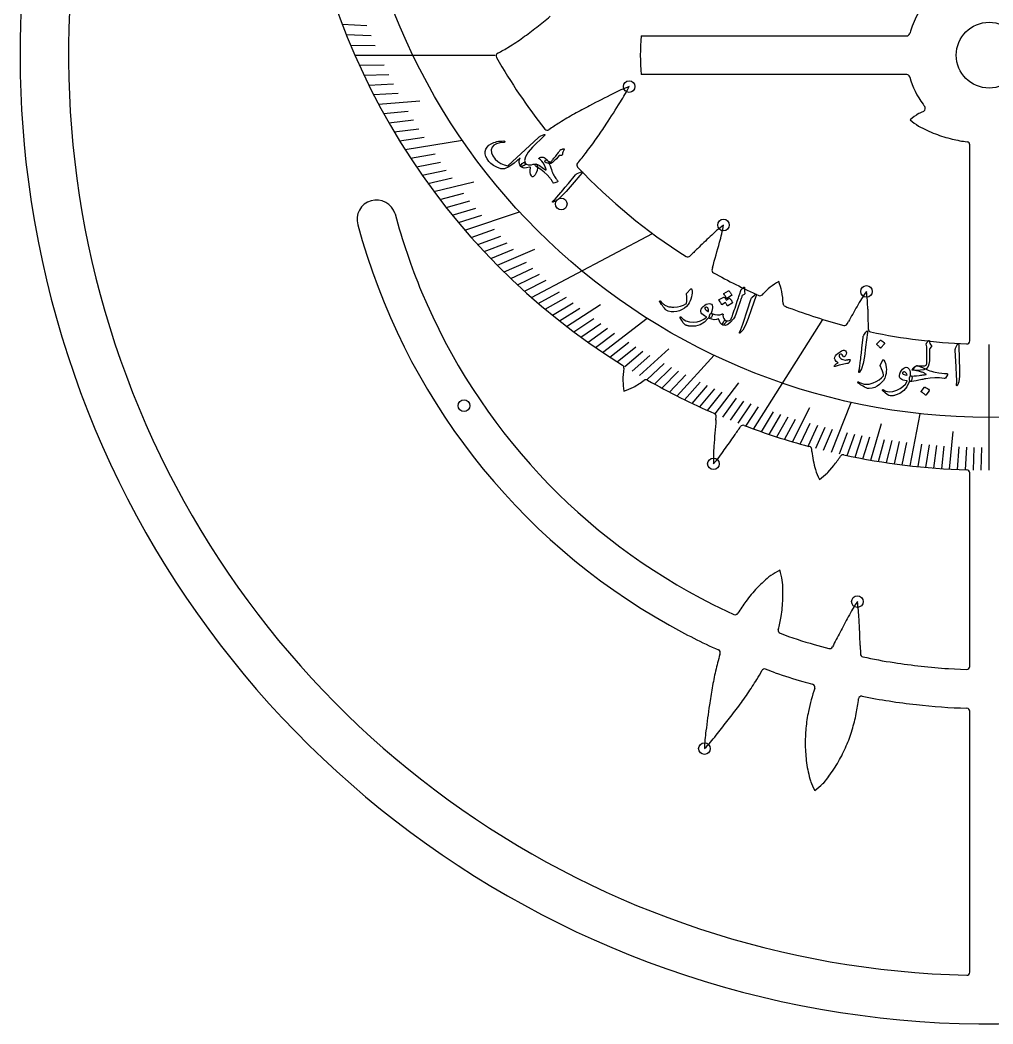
# Model space of a CAD drawing. Header units: millimetres. Extents: x -79 to 79, y -79 to 79.
# Drawn here: x -79.2 to 0.3, y -79.2 to 2.9 of the extents above; entities that cross this region are included whole.
import ezdxf

# ---------------------------------------------------------------- set-up
doc = ezdxf.new("R2010")
doc.units = ezdxf.units.MM
for name, color, linetype in [('CUT_INNER', 6, 'Continuous'), ('CUT_OUTER', 1, 'Continuous'), ('ENGRAVE', 7, 'Continuous'), ('ENGRAVE_FINE', 8, 'Continuous'), ('TEXT', 5, 'Continuous')]:
    doc.layers.add(name, color=color, linetype=linetype)

msp = doc.modelspace()

# ---------------------------------------------------------------- linework, layer by layer
at = {"layer": 'CUT_INNER'}
for points in [[(-28.436, 1.584), (-28.43, 1.584), (-6.737, 1.584)], [(-6.737, -1.584), (-28.43, -1.584), (-28.436, -1.584)], [(-6.489, -1.794), (-6.495, -1.77)], [(-5.769, -4.777), (-5.764, -4.774), (-5.353, -4.566)], [(-1.584, -23.353), (-1.584, -7.331)], [(-48.557, -12.971), (-48.556, -12.977)], [(-22.611, -17.357), (-22.652, -17.492)], [(-18.537, -19.578), (-18.472, -19.505)], [(-9.925, -20.757), (-9.905, -21.471), (-9.889, -22.184), (-9.886, -22.373)], [(-11.605, -21.966), (-11.503, -21.782)], [(-22.327, -29.824), (-22.3, -29.544)], [(-14.682, -31.997), (-14.752, -31.979)], [(-14.483, -32.39), (-14.498, -32.218)], [(-12.71, -33.553), (-13.21, -34.128), (-13.213, -34.132)], [(-1.584, -49.965), (-1.584, -34.156)], [(-22.573, -44.904), (-20.857, -45.72)], [(-14.29, -48.184), (-13.1, -48.509)], [(-10.541, -48.254), (-10.523, -48.942)], [(-22.011, -48.998), (-21.988, -48.93)], [(-17.488, -50.484), (-18.268, -50.195)], [(-3.337, -50.148), (-1.845, -50.214)], [(-1.584, -74.968), (-1.584, -53.636)], [(-13.12, -58.972), (-13.606, -59.559), (-13.61, -59.563)]]:
    msp.add_lwpolyline(points, dxfattribs=at)
msp.add_circle((0, 0), 2.69, dxfattribs=at)
for centre, radius, start, end in [((0, 22.632), 56.568, 132.93161, 238.00866), ((0, 0), 75.24, 134.40007, 268.5993), ((0, 0), 6.732, 105.4557, 163.11195), ((-65.854, 38.972), 46.685, 308.20557, 309.9467), ((-55.035, 25.22), 29.187, 305.45283, 308.21372), ((-6.737, 1.834), 0.25, 270, 345.23437), ((-2.509, 0.728), 4.119, 162.66595, 165.34838), ((-50.181, 18.403), 20.819, 301.62048, 305.45292), ((-12.35, 0), 16.164, 174.37709, 185.62291), ((-40.042, -0.054), 0.25, 117.99365, 209.70703), ((-45.776, 11.088), 12.281, 297.2158, 302.01173), ((-0.01, 22.626), 46.261, 209.53399, 218.29358), ((-6.737, -1.834), 0.25, 14.76562, 90), ((0, 0), 6.732, 195.4557, 216.54945), ((11.832, -89.488), 96.26, 116.25115, 117.5261), ((-25.168, -13.845), 12.057, 110.66973, 117.55198), ((-40.251, 2.787), 12.078, 326.82225, 333.69879), ((-107.36, 44.129), 90.895, 326.81028, 328.16055), ((-1.664, -1.265), 4.642, 216.23285, 218.9981), ((-19.614, -30.278), 29.212, 119.28255, 122.03883), ((-11.044, -45.546), 46.72, 117.55211, 119.29068), ((-0.959, -11.993), 8.673, 123.68162, 129.34186), ((-5.467, -4.343), 0.25, 296.91175, 38.67188), ((-26.887, -18.82), 15.641, 121.7202, 125.5345), ((-70.368, 19.92), 46.685, 325.08057, 326.8217), ((-0.079, 2.61), 10.15, 231.07027, 235.90624), ((-36.121, -5.887), 0.25, 218.14453, 304.91632), ((-0.986, 2.772), 9.812, 240.83046, 249.67159), ((-0.156, 4.882), 12.079, 249.45642, 256.29853), ((-56.023, 9.9), 29.187, 322.32783, 325.08872), ((-0.341, 3.952), 11.132, 256.08684, 262.49084), ((-1.834, -7.331), 0.25, 0, 81.12263), ((-46.461, 2.438), 17.059, 318.72743, 322.53835), ((-33.45, -8.977), 0.25, 139.45868, 223.41797), ((-0.01, 22.619), 46.256, 223.37593, 237.63887), ((-50.077, -13.418), 1.584, 16.38718, 196.1552), ((0.132, 0.052), 50.401, 194.9814, 202.62984), ((-0.001, 0), 53.426, 195.03403, 240.72377), ((-14.364, -23.442), 12.057, 127.54471, 134.42699), ((-33.626, -11.904), 12.078, 343.69725, 350.57378), ((47.112, -89.444), 102.252, 133.13865, 133.94064), ((-109.846, 8.176), 90.895, 343.68528, 345.03555), ((2.473, -43.373), 38.101, 133.67983, 134.97567), ((-24.634, -16.242), 0.25, 237.48047, 314.86322), ((-22.412, -17.564), 0.25, 163.26178, 240.99609), ((-0.056, 22.522), 46.148, 240.85206, 246.00303), ((-11.91, -27.16), 10.15, 121.38277, 126.21874), ((-25.363, -21.412), 8.673, 13.99412, 19.65436), ((0, 0), 50.259, 202.63344, 243.31141), ((-18.722, -19.41), 0.25, 245.91797, 317.83371), ((-11.34, -26.478), 9.974, 131.17941, 135.64499), ((-23.414, -20.523), 6.578, 1.87056, 10.5849), ((-0.21, -26.333), 12.069, 144.42488, 151.3003), ((-21.991, -20.877), 12.066, 0.57057, 7.45393), ((-16.589, -20.296), 0.25, 182.79129, 248.73047), ((-7.177, 3.854), 26.169, 248.70685, 249.3938), ((-0.024, 22.564), 46.2, 249.25658, 255.11959), ((77.768, -71.642), 102.252, 150.01365, 150.81564), ((-11.824, -21.845), 0.25, 255.05859, 331.08966), ((-9.636, -22.37), 0.25, 180.78793, 257.87109), ((-0.007, 22.575), 46.215, 257.90757, 267.72226), ((-1.834, -23.353), 0.25, 267.71484, 0), ((-30.094, -25.562), 0.25, 351.56947, 60.06747), ((-23.235, -26.7), 6.703, 170.54329, 179.2727), ((-21.274, -26.2), 8.673, 182.74412, 188.40436), ((-32.32, -21.233), 6.745, 298.8728, 307.60673), ((-28.055, -26.777), 0.25, 60.29765, 126.58371), ((-0.063, 22.507), 56.428, 240.40537, 246.62688), ((-33.347, -17.938), 10.15, 290.13277, 294.96874), ((-22.549, -29.52), 0.25, 354.51178, 66.62109), ((68.213, -37.848), 90.895, 174.93528, 176.28555), ((-20.114, -30.507), 0.25, 69.43439, 146.11322), ((-0.003, 22.623), 56.559, 249.26557, 254.88382), ((-104.774, 27.276), 102.252, 324.38865, 325.19064), ((-52.71, -8.716), 38.958, 324.9416, 326.23744), ((-10.46, -33.023), 12.078, 174.94719, 181.82398), ((-14.747, -32.239), 0.25, 4.73438, 75.05859), ((-31.603, -25.465), 12.058, 318.79494, 325.67691), ((-4.722, -31.325), 9.819, 186.22432, 195.10525), ((-18.501, -28.792), 7.496, 320.57733, 327.85486), ((-11.944, -32.916), 0.25, 77.87258, 147.14062), ((-0.007, 22.574), 56.51, 257.85965, 268.15555), ((-6.033, -30.972), 8.673, 199.61912, 205.27936), ((-19.984, -26.571), 10.15, 307.00777, 311.84374), ((-1.834, -34.156), 0.25, 0, 88.06641), ((-11.814, -50.272), 9.812, 127.94911, 136.79023), ((-12.316, -51.045), 10.15, 118.18892, 123.02489), ((-25.427, -44.557), 8.673, 10.80027, 16.4605), ((-26.669, -44.007), 9.819, 357.40546, 6.28639), ((-10.192, -51.858), 12.079, 136.57506, 143.41717), ((-11.56, -50.918), 10.42, 143.08161, 149.47829), ((-28.933, -43.95), 12.084, 350.78704, 357.62232), ((-0.794, -51.46), 12.068, 145.77521, 152.65103), ((-22.698, -46.519), 12.067, 1.92132, 8.80423), ((-20.749, -45.495), 0.25, 244.57627, 328.24128), ((-26.823, -44.367), 9.934, 344.85641, 351.21295), ((78.231, -94.918), 102.252, 151.36429, 152.16627), ((-1.277, -2.402), 50.707, 240.65535, 245.73088), ((-101.385, -51.285), 90.895, 1.91092, 3.26119), ((-16.991, -47.023), 0.25, 165.99601, 249.66102), ((-5.187, -16.166), 33.288, 249.07164, 254.1292), ((40.768, -75.216), 59.924, 152.10047, 153.39631), ((-13.034, -48.268), 0.25, 254.74576, 333.08885), ((-2.056, -54.937), 20.819, 163.42662, 167.25906), ((-22.227, -48.854), 0.25, 342.21641, 64.57627), ((-10.273, -48.936), 0.25, 181.48742, 257.28814), ((-3.628, -20.236), 29.709, 256.96575, 261.98764), ((0, 0), 50.259, 261.10802, 266.19276), ((-1.834, -49.965), 0.25, 267.45763, 0), ((6.106, -56.783), 29.187, 167.25897, 170.01987), ((-28.355, -45.182), 11.044, 328.04118, 332.32077), ((-18.355, -50.429), 0.25, 69.66102, 152.02088), ((-0.307, -0.955), 52.425, 250.86872, 253.45972), ((-39.79, -38.403), 24.335, 325.45747, 328.74964), ((-9.94, -33.524), 18.46, 253.34043, 255.92835), ((-14.494, -51.672), 0.25, 342.19037, 74.74576), ((23.338, -59.822), 46.685, 170.01172, 171.75285), ((-49.588, -31.662), 36.228, 323.22853, 325.46145), ((-0.007, -56.643), 15.066, 161.04344, 168.54209), ((-10.425, -52.651), 0.25, 79.83051, 172.3859), ((-0.275, -2.046), 51.363, 258.65215, 263.65519), ((67.088, -66.181), 90.895, 171.74143, 173.09169), ((-25.148, -50.952), 14.57, 348.60211, 353.4337), ((-0.584, -6.511), 46.892, 263.42771, 268.4858), ((-70.902, -15.752), 62.826, 321.94671, 323.24254), ((-1.771, -56.278), 13.265, 168.56998, 174.53736), ((-24.557, -51.104), 13.961, 343.07529, 348.73356), ((-1.834, -53.636), 0.25, 360, 87.45763), ((-102.003, 8.48), 102.252, 321.19479, 321.99678), ((-11.206, -56.979), 12.067, 171.75175, 178.63496), ((-31.892, -48.249), 12.069, 315.60592, 322.48148), ((-2.507, -56.204), 12.525, 174.55611, 180.96644), ((-23.446, -51.437), 12.802, 336.83443, 343.05393), ((-2.948, -56.213), 12.084, 180.95654, 187.79182), ((-23.015, -51.619), 12.333, 330.23238, 336.82438), ((-5.186, -56.557), 9.819, 187.57495, 196.45588), ((-22.249, -52.071), 11.444, 322.9125, 330.29312), ((-6.505, -56.235), 8.673, 200.96976, 206.63), ((-20.557, -52.164), 10.15, 308.35841, 313.19438), ((-1.834, -74.968), 0.25, 268.76953, 360)]:
    msp.add_arc(centre, radius, start, end, dxfattribs=at)
at = {"layer": 'CUT_OUTER'}
for start, end in [(352.9693, 186.32868), (186.32868, 333.63337)]:
    msp.add_arc((0, 0), 79.2, start, end, dxfattribs=at)
at = {"layer": 'ENGRAVE'}
for points in [[(-51.843, 0), (-40.36, 0)], [(-47.739, -7.715), (-43.056, -6.958)], [(-42.853, -14.295), (-38.388, -12.805)], [(-37.413, -19.797), (-27.524, -14.564)], [(-31.59, -24.294), (-27.959, -21.501)], [(-19.252, -30.56), (-13.604, -21.595)], [(0, -33.936), (0, -23.64)], [(-25.507, -27.859), (-22.464, -24.536)], [(-12.887, -32.449), (-11.271, -28.381)], [(-6.458, -33.566), (-5.638, -29.307)]]:
    msp.add_lwpolyline(points, dxfattribs=at)
for centre, radius in [((0, 22.632), 52.244), ((-29.423, -2.564), 0.475), ((-34.971, -12.163), 0.475), ((-21.711, -13.881), 0.475), ((-10.026, -19.311), 0.475), ((-42.919, -28.652), 0.475), ((-22.532, -33.409), 0.475), ((-10.773, -44.671), 0.475), ((-23.269, -56.693), 0.475)]:
    msp.add_circle(centre, radius, dxfattribs=at)
at = {"layer": 'ENGRAVE_FINE'}
for points in [[(-52.88, 2.54), (-50.854, 2.442)], [(-52.546, 1.682), (-50.518, 1.617)], [(-52.2, 0.835), (-50.172, 0.803)], [(-51.476, -0.824), (-49.448, -0.791)], [(-51.098, -1.635), (-49.071, -1.571)], [(-50.711, -2.436), (-48.685, -2.338)], [(-50.313, -3.224), (-48.289, -3.095)], [(-49.906, -4.002), (-46.53, -3.731)], [(-49.49, -4.767), (-47.472, -4.573)], [(-49.065, -5.521), (-47.051, -5.295)], [(-48.631, -6.264), (-46.622, -6.005)], [(-48.189, -6.995), (-46.186, -6.704)], [(-47.282, -8.423), (-45.29, -8.068)], [(-46.816, -9.12), (-44.832, -8.733)], [(-46.344, -9.806), (-44.367, -9.387)], [(-45.864, -10.48), (-43.896, -10.03)], [(-45.378, -11.143), (-42.106, -10.34)], [(-44.885, -11.796), (-42.936, -11.283)], [(-44.386, -12.437), (-42.447, -11.893)], [(-43.881, -13.067), (-41.952, -12.493)], [(-43.37, -13.686), (-41.452, -13.081)], [(-42.331, -14.892), (-40.438, -14.226)], [(-41.803, -15.479), (-39.923, -14.783)], [(-41.271, -16.055), (-39.404, -15.329)], [(-40.733, -16.621), (-38.881, -15.865)], [(-40.191, -17.176), (-37.122, -15.865)], [(-39.644, -17.721), (-37.821, -16.906)], [(-39.092, -18.255), (-37.286, -17.411)], [(-38.537, -18.779), (-36.747, -17.907)], [(-37.977, -19.293), (-36.204, -18.392)], [(-36.846, -20.29), (-35.109, -19.334)], [(-36.275, -20.774), (-34.556, -19.79)], [(-35.7, -21.248), (-34.001, -20.236)], [(-34.541, -22.166), (-31.77, -20.388)], [(-35.123, -21.712), (-33.442, -20.673)], [(-33.957, -22.611), (-32.317, -21.519)], [(-33.37, -23.046), (-31.751, -21.928)], [(-32.779, -23.471), (-31.183, -22.328)], [(-32.186, -23.887), (-30.611, -22.718)], [(-30.992, -24.691), (-29.463, -23.473)], [(-30.391, -25.079), (-28.886, -23.837)], [(-29.788, -25.458), (-28.307, -24.192)], [(-29.183, -25.828), (-27.726, -24.538)], [(-28.575, -26.188), (-26.185, -23.998)], [(-27.965, -26.54), (-26.558, -25.205)], [(-27.354, -26.883), (-25.972, -25.526)], [(-26.74, -27.217), (-25.385, -25.838)], [(-26.124, -27.543), (-24.796, -26.142)], [(-24.888, -28.167), (-23.614, -26.725)], [(-24.267, -28.466), (-23.021, -27.004)], [(-22.396, -29.314), (-20.46, -26.779)], [(-23.645, -28.757), (-22.427, -27.276)], [(-23.021, -29.04), (-21.831, -27.539)], [(-21.77, -29.579), (-20.638, -28.041)], [(-21.142, -29.837), (-20.04, -28.281)], [(-20.513, -30.086), (-19.441, -28.513)], [(-19.883, -30.327), (-18.84, -28.737)], [(-18.619, -30.784), (-17.638, -29.162)], [(-17.986, -31.001), (-17.036, -29.363)], [(-16.08, -31.603), (-14.654, -28.801)], [(-17.351, -31.209), (-16.433, -29.557)], [(-16.716, -31.41), (-15.829, -29.743)], [(-15.443, -31.788), (-14.62, -30.094)], [(-14.805, -31.965), (-14.014, -30.258)], [(-9.678, -33.102), (-8.805, -30.117)], [(-14.166, -32.134), (-13.408, -30.415)], [(-13.527, -32.295), (-12.802, -30.564)], [(-12.246, -32.595), (-11.588, -30.842)], [(-11.605, -32.733), (-10.98, -30.97)], [(-10.963, -32.864), (-10.372, -31.091)], [(-3.231, -33.844), (-2.937, -30.767)], [(-10.321, -32.987), (-9.763, -31.205)], [(-9.035, -33.21), (-8.546, -31.412)], [(-8.391, -33.31), (-7.936, -31.504)], [(-7.747, -33.403), (-7.327, -31.59)], [(-7.103, -33.489), (-6.717, -31.669)], [(-5.813, -33.637), (-5.497, -31.806)], [(-5.168, -33.7), (-4.886, -31.864)], [(-4.522, -33.755), (-4.276, -31.916)], [(-3.877, -33.803), (-3.665, -31.96)], [(-2.585, -33.877), (-2.444, -32.028)], [(-1.939, -33.903), (-1.833, -32.052)], [(-1.292, -33.921), (-1.222, -32.069)], [(-0.646, -33.932), (-0.611, -32.08)]]:
    msp.add_lwpolyline(points, dxfattribs=at)
at = {"layer": 'TEXT'}
for points in [[(-37.326, -7.527), (-37.688, -7.932), (-37.902, -8.295), (-37.97, -8.617), (-37.892, -8.896), (-37.9, -8.925), (-37.935, -8.961), (-37.996, -9.004), (-38.083, -9.055), (-38.154, -9.092), (-38.211, -9.112), (-38.253, -9.114), (-38.279, -9.1), (-38.371, -8.95), (-38.41, -8.784), (-38.399, -8.601), (-38.337, -8.401), (-38.833, -8.837), (-39.259, -9.13), (-39.618, -9.277), (-39.908, -9.277), (-40.228, -9.162), (-40.5, -9.025), (-40.723, -8.864), (-40.898, -8.682), (-41.04, -8.475), (-41.135, -8.269), (-41.182, -8.066), (-41.183, -7.865), (-41.136, -7.677), (-41.04, -7.509), (-40.897, -7.362), (-40.706, -7.236), (-40.594, -7.182), (-40.477, -7.136), (-40.354, -7.097), (-40.226, -7.065), (-40.092, -7.04), (-39.953, -7.023), (-39.808, -7.014), (-39.657, -7.012), (-39.639, -7.015), (-39.622, -7.021), (-39.608, -7.03), (-39.597, -7.043), (-39.59, -7.055), (-39.587, -7.068), (-39.588, -7.082), (-39.593, -7.097), (-39.603, -7.11), (-39.618, -7.12), (-39.638, -7.127), (-39.662, -7.13), (-40.003, -7.167), (-40.276, -7.243), (-40.479, -7.358), (-40.613, -7.514), (-40.688, -7.736), (-40.674, -7.975), (-40.569, -8.229), (-40.375, -8.497), (-40.159, -8.702), (-39.914, -8.86), (-39.641, -8.973), (-39.338, -9.04), (-36.844, -6.735), (-36.784, -6.681), (-36.731, -6.637), (-36.685, -6.605), (-36.646, -6.583), (-36.356, -6.468), (-36.315, -6.479), (-36.304, -6.505), (-36.324, -6.547), (-36.374, -6.604)], [(-34.901, -7.684), (-34.879, -7.677), (-34.858, -7.67), (-34.84, -7.664), (-34.824, -7.658), (-34.81, -7.653), (-34.799, -7.649), (-34.79, -7.646), (-34.783, -7.644), (-34.77, -7.643), (-34.758, -7.645), (-34.748, -7.649), (-34.74, -7.657), (-34.734, -7.666), (-34.731, -7.676), (-34.732, -7.686), (-34.737, -7.698), (-34.792, -7.807), (-34.835, -7.915), (-34.864, -8.021), (-34.879, -8.125), (-34.886, -8.149), (-34.899, -8.168), (-34.921, -8.18), (-34.95, -8.187), (-35.156, -8.21), (-35.368, -8.459), (-35.539, -8.641), (-35.688, -8.771), (-35.814, -8.848), (-35.92, -8.873), (-35.99, -8.864), (-36.081, -8.838), (-36.194, -8.793), (-36.328, -8.729), (-36.298, -8.604), (-36.249, -8.541), (-36.179, -8.54), (-36.09, -8.601), (-36.03, -8.653), (-35.973, -8.698), (-35.92, -8.735), (-35.869, -8.764), (-35.852, -8.75), (-35.829, -8.728), (-35.8, -8.697), (-35.767, -8.658), (-35.727, -8.611), (-35.681, -8.555), (-35.628, -8.491), (-35.569, -8.418), (-35.496, -8.329), (-35.429, -8.245), (-35.366, -8.166), (-35.308, -8.092), (-35.256, -8.023), (-35.209, -7.957), (-35.166, -7.896), (-35.129, -7.839), (-35.099, -7.794), (-35.072, -7.761), (-35.048, -7.738), (-35.029, -7.726), (-35.006, -7.721), (-34.977, -7.712), (-34.942, -7.699), (-34.901, -7.684)], [(-36.997, -8.907), (-36.958, -8.962), (-36.932, -9.028), (-36.92, -9.106), (-36.92, -9.195), (-36.952, -9.427), (-37.016, -9.624), (-37.114, -9.787), (-37.245, -9.915), (-37.294, -9.94), (-37.338, -9.94), (-37.377, -9.915), (-37.413, -9.866), (-37.477, -9.73), (-37.512, -9.576), (-37.52, -9.405), (-37.499, -9.216), (-37.497, -9.177), (-37.51, -9.153), (-37.537, -9.145), (-37.579, -9.152), (-37.804, -9.213), (-37.996, -9.223), (-38.156, -9.184), (-38.283, -9.096), (-38.289, -9.081), (-38.289, -9.061), (-38.282, -9.035), (-38.268, -9.004), (-38.216, -8.925), (-38.163, -8.862), (-38.107, -8.815), (-38.049, -8.784), (-38.021, -8.778), (-37.994, -8.781), (-37.966, -8.791), (-37.938, -8.809), (-37.812, -8.901), (-37.682, -8.955), (-37.548, -8.971), (-37.41, -8.95), (-37.266, -8.914), (-37.149, -8.895), (-37.06, -8.892), (-36.997, -8.907)], [(-36.788, -8.406), (-36.719, -8.369), (-36.651, -8.343), (-36.584, -8.329), (-36.517, -8.325), (-36.444, -8.338), (-36.366, -8.37), (-36.283, -8.422), (-36.196, -8.493), (-36.153, -8.535), (-36.113, -8.579), (-36.077, -8.625), (-36.045, -8.672), (-36.017, -8.72), (-35.991, -8.77), (-35.968, -8.82), (-35.947, -8.871), (-35.886, -9.052), (-35.83, -9.213), (-35.779, -9.354), (-35.734, -9.476), (-35.694, -9.579), (-35.66, -9.662), (-35.633, -9.727), (-35.611, -9.772), (-35.562, -9.853), (-35.514, -9.929), (-35.466, -10.002), (-35.419, -10.07), (-35.372, -10.134), (-35.328, -10.194), (-35.286, -10.249), (-35.246, -10.3), (-35.241, -10.309), (-35.243, -10.319), (-35.253, -10.33), (-35.269, -10.341), (-35.346, -10.384), (-35.425, -10.418), (-35.508, -10.444), (-35.593, -10.461), (-35.605, -10.46), (-35.616, -10.456), (-35.626, -10.449), (-35.635, -10.438), (-35.672, -10.373), (-35.709, -10.311), (-35.744, -10.253), (-35.779, -10.197), (-35.813, -10.145), (-35.846, -10.097), (-35.879, -10.052), (-35.911, -10.012), (-36.115, -9.781), (-36.356, -9.561), (-36.635, -9.351), (-36.953, -9.15), (-37.006, -9.114), (-37.047, -9.074), (-37.077, -9.03), (-37.095, -8.984), (-37.099, -8.942), (-37.089, -8.913), (-37.064, -8.899), (-37.024, -8.897), (-36.91, -8.934), (-36.744, -9.024), (-36.523, -9.166), (-36.249, -9.358), (-36.236, -9.365), (-36.227, -9.369), (-36.219, -9.369), (-36.214, -9.367), (-36.21, -9.329), (-36.232, -9.252), (-36.279, -9.134), (-36.351, -8.977), (-36.442, -8.808), (-36.547, -8.665), (-36.664, -8.546), (-36.796, -8.451), (-36.808, -8.442), (-36.811, -8.431), (-36.804, -8.419), (-36.788, -8.406)], [(-33.387, -9.567), (-33.289, -9.535), (-33.24, -9.539), (-33.241, -9.578), (-33.291, -9.652), (-34.089, -10.582), (-34.578, -11.153), (-34.996, -11.582), (-35.343, -11.868), (-35.62, -12.009), (-35.649, -12.014), (-35.668, -12.012), (-35.679, -12.004), (-35.68, -11.99), (-35.675, -11.973), (-35.666, -11.955), (-35.652, -11.936), (-35.633, -11.916), (-35.478, -11.766), (-35.321, -11.6), (-35.161, -11.417), (-34.999, -11.218), (-34.955, -11.167), (-34.839, -11.028), (-34.651, -10.801), (-34.389, -10.486), (-33.813, -9.785), (-33.78, -9.75), (-33.746, -9.721), (-33.712, -9.698), (-33.677, -9.681)], [(-24.38, -19.1), (-24.373, -19.093), (-24.366, -19.089), (-24.36, -19.086), (-24.355, -19.086), (-24.342, -19.092), (-24.33, -19.106), (-24.32, -19.128), (-24.311, -19.157), (-24.287, -19.296), (-24.282, -19.443), (-24.296, -19.599), (-24.328, -19.763), (-24.377, -19.932), (-24.438, -20.091), (-24.512, -20.239), (-24.599, -20.377), (-24.745, -20.541), (-24.912, -20.683), (-25.101, -20.802), (-25.311, -20.898), (-25.537, -20.965), (-25.766, -20.991), (-26, -20.977), (-26.238, -20.922), (-26.298, -20.901), (-26.353, -20.872), (-26.404, -20.834), (-26.449, -20.789), (-26.546, -20.673), (-26.633, -20.567), (-26.71, -20.472), (-26.776, -20.386), (-26.831, -20.311), (-26.877, -20.246), (-26.911, -20.192), (-26.935, -20.148), (-26.939, -20.137), (-26.94, -20.127), (-26.939, -20.119), (-26.936, -20.112), (-26.93, -20.104), (-26.923, -20.098), (-26.915, -20.094), (-26.905, -20.091), (-26.894, -20.09), (-26.884, -20.094), (-26.873, -20.101), (-26.863, -20.111), (-26.8, -20.177), (-26.738, -20.238), (-26.678, -20.293), (-26.618, -20.343), (-26.559, -20.387), (-26.5, -20.427), (-26.441, -20.462), (-26.382, -20.491), (-26.321, -20.517), (-26.255, -20.539), (-26.184, -20.558), (-26.109, -20.573), (-26.029, -20.584), (-25.944, -20.592), (-25.854, -20.595), (-25.759, -20.594), (-25.482, -20.574), (-25.228, -20.523), (-24.995, -20.443), (-24.784, -20.334), (-24.769, -20.324), (-24.756, -20.31), (-24.745, -20.292), (-24.736, -20.27), (-24.712, -20.122), (-24.706, -19.946), (-24.717, -19.742), (-24.746, -19.509), (-24.745, -19.495), (-24.743, -19.485), (-24.74, -19.476), (-24.734, -19.47)], [(-20.253, -19.152), (-20.188, -19.093), (-20.138, -19.045), (-20.101, -19.01), (-20.078, -18.987), (-20.062, -18.973), (-20.047, -18.965), (-20.031, -18.963), (-20.016, -18.967), (-20.002, -18.977), (-19.993, -18.992), (-19.989, -19.011), (-19.991, -19.034), (-20.002, -19.148), (-20.001, -19.255), (-19.988, -19.356), (-19.964, -19.45), (-19.958, -19.48), (-19.965, -19.506), (-19.985, -19.53), (-20.017, -19.552), (-20.179, -19.646), (-20.202, -19.712), (-20.225, -19.776), (-20.247, -19.839), (-20.268, -19.901), (-20.29, -19.962), (-20.31, -20.022), (-20.33, -20.081), (-20.349, -20.139), (-20.529, -20.673), (-20.678, -21.086), (-20.799, -21.377), (-20.892, -21.547), (-21.128, -21.823), (-21.351, -22.003), (-21.562, -22.087), (-21.76, -22.075), (-21.764, -22.073), (-21.769, -22.071), (-21.773, -22.068), (-21.778, -22.066), (-21.793, -22.028), (-21.782, -21.962), (-21.746, -21.868), (-21.684, -21.746), (-21.657, -21.703), (-21.629, -21.676), (-21.597, -21.666), (-21.564, -21.672), (-21.438, -21.705), (-21.322, -21.71), (-21.217, -21.687), (-21.123, -21.636), (-21.081, -21.54), (-21.037, -21.429), (-20.99, -21.305), (-20.939, -21.166), (-20.886, -21.013), (-20.829, -20.847), (-20.768, -20.668), (-20.705, -20.477), (-20.641, -20.289), (-20.584, -20.121), (-20.533, -19.971), (-20.49, -19.84), (-20.453, -19.727), (-20.421, -19.635), (-20.396, -19.561), (-20.377, -19.507), (-20.296, -19.23), (-20.285, -19.204), (-20.274, -19.183), (-20.263, -19.165), (-20.253, -19.152)], [(-21.3, -19.266), (-21.292, -19.263), (-21.282, -19.264), (-21.272, -19.267), (-21.261, -19.274), (-21.227, -19.312), (-21.195, -19.351), (-21.166, -19.39), (-21.138, -19.431), (-21.113, -19.473), (-21.089, -19.517), (-21.068, -19.563), (-21.048, -19.61), (-21.044, -19.625), (-21.045, -19.638), (-21.05, -19.648), (-21.059, -19.655), (-21.436, -19.889), (-21.447, -19.891), (-21.457, -19.887), (-21.467, -19.876), (-21.475, -19.858), (-21.483, -19.843), (-21.496, -19.82), (-21.513, -19.789), (-21.535, -19.75), (-21.562, -19.703), (-21.595, -19.646), (-21.634, -19.582), (-21.678, -19.509), (-21.683, -19.498), (-21.684, -19.489), (-21.681, -19.482), (-21.673, -19.478)], [(-19.168, -19.606), (-19.088, -19.541), (-19.042, -19.526), (-19.028, -19.562), (-19.047, -19.649), (-19.446, -20.808), (-19.691, -21.519), (-19.921, -22.072), (-20.138, -22.466), (-20.343, -22.699), (-20.368, -22.714), (-20.387, -22.72), (-20.4, -22.717), (-20.406, -22.703), (-20.408, -22.686), (-20.406, -22.667), (-20.4, -22.644), (-20.39, -22.618), (-20.301, -22.421), (-20.216, -22.208), (-20.135, -21.98), (-20.057, -21.735), (-20.036, -21.672), (-19.98, -21.5), (-19.888, -21.219), (-19.761, -20.83), (-19.483, -19.966), (-19.465, -19.921), (-19.445, -19.882), (-19.422, -19.848), (-19.395, -19.82)], [(-22.982, -21.521), (-23.278, -21.829), (-23.617, -22.039), (-23.999, -22.149), (-24.424, -22.159), (-24.479, -22.152), (-24.533, -22.145), (-24.586, -22.135), (-24.637, -22.124), (-24.685, -22.111), (-24.732, -22.097), (-24.775, -22.08), (-24.817, -22.062), (-24.907, -21.994), (-25.01, -21.872), (-25.123, -21.698), (-25.248, -21.47), (-25.258, -21.441), (-25.261, -21.418), (-25.256, -21.399), (-25.242, -21.387), (-25.224, -21.381), (-25.207, -21.384), (-25.191, -21.395), (-25.174, -21.414), (-25.01, -21.589), (-24.786, -21.715), (-24.502, -21.791), (-24.16, -21.814), (-23.857, -21.789), (-23.58, -21.715), (-23.329, -21.593), (-23.103, -21.424), (-23.1, -21.416), (-23.099, -21.408), (-23.101, -21.401), (-23.105, -21.395), (-23.255, -21.305), (-23.377, -21.217), (-23.471, -21.133), (-23.538, -21.052), (-23.574, -20.962), (-23.575, -20.865), (-23.539, -20.76), (-23.468, -20.648), (-23.457, -20.634), (-23.446, -20.62), (-23.433, -20.605), (-23.421, -20.591), (-23.407, -20.577), (-23.392, -20.562), (-23.376, -20.547), (-23.359, -20.531), (-23.24, -20.434), (-23.121, -20.364), (-23.004, -20.321), (-22.887, -20.305), (-22.782, -20.317), (-22.703, -20.359), (-22.649, -20.432), (-22.62, -20.535), (-22.613, -20.661), (-22.628, -20.795), (-22.665, -20.938), (-22.723, -21.089), (-22.714, -21.093), (-22.705, -21.097), (-22.697, -21.101), (-22.688, -21.104), (-22.68, -21.107), (-22.671, -21.11), (-22.663, -21.114), (-22.654, -21.119), (-22.627, -21.141), (-22.613, -21.172), (-22.613, -21.213), (-22.626, -21.262), (-22.647, -21.314), (-22.673, -21.363), (-22.705, -21.41), (-22.742, -21.455), (-22.779, -21.492), (-22.812, -21.515), (-22.839, -21.525), (-22.862, -21.521), (-22.948, -21.477), (-22.953, -21.485), (-22.96, -21.495), (-22.97, -21.507), (-22.982, -21.521)], [(-21.236, -19.878), (-21.227, -19.876), (-21.218, -19.876), (-21.208, -19.88), (-21.196, -19.887), (-21.162, -19.925), (-21.129, -19.963), (-21.099, -20.003), (-21.071, -20.044), (-21.045, -20.086), (-21.02, -20.13), (-20.998, -20.175), (-20.977, -20.223), (-20.975, -20.235), (-20.977, -20.247), (-20.983, -20.257), (-20.993, -20.265), (-21.371, -20.501), (-21.379, -20.503), (-21.387, -20.498), (-21.396, -20.488), (-21.406, -20.473), (-21.412, -20.462), (-21.422, -20.445), (-21.435, -20.423), (-21.452, -20.394), (-21.472, -20.36), (-21.497, -20.32), (-21.525, -20.275), (-21.556, -20.225), (-21.836, -20.396), (-21.846, -20.398), (-21.857, -20.394), (-21.866, -20.383), (-21.875, -20.365), (-21.883, -20.35), (-21.896, -20.327), (-21.913, -20.295), (-21.935, -20.256), (-21.963, -20.208), (-21.997, -20.152), (-22.036, -20.087), (-22.081, -20.013), (-22.084, -20.003), (-22.084, -19.995), (-22.08, -19.988), (-22.072, -19.984), (-21.695, -19.775), (-21.686, -19.772), (-21.677, -19.773), (-21.667, -19.776), (-21.656, -19.784), (-21.631, -19.81), (-21.608, -19.838), (-21.585, -19.866), (-21.562, -19.895), (-21.541, -19.925), (-21.521, -19.956), (-21.503, -19.988), (-21.486, -20.02)], [(-22.938, -20.914), (-22.942, -20.809), (-22.963, -20.725), (-23.001, -20.662), (-23.055, -20.621), (-23.096, -20.611), (-23.135, -20.609), (-23.174, -20.615), (-23.212, -20.628), (-23.227, -20.637), (-23.236, -20.651), (-23.239, -20.67), (-23.236, -20.694), (-23.212, -20.758), (-23.16, -20.82), (-23.081, -20.881), (-22.974, -20.94), (-22.962, -20.944), (-22.952, -20.941), (-22.944, -20.931), (-22.938, -20.914)], [(-21.564, -21.672), (-21.533, -21.701), (-21.513, -21.726), (-21.502, -21.746), (-21.501, -21.763), (-21.508, -21.785), (-21.519, -21.81), (-21.534, -21.839), (-21.554, -21.871), (-21.623, -21.97), (-21.681, -22.037), (-21.726, -22.072), (-21.76, -22.075), (-21.875, -21.998), (-21.972, -21.886), (-22.053, -21.741), (-22.115, -21.561), (-22.286, -21.611), (-22.469, -21.621), (-22.662, -21.59), (-22.867, -21.519), (-22.885, -21.504), (-22.895, -21.483), (-22.897, -21.456), (-22.891, -21.422), (-22.83, -21.218), (-22.823, -21.195), (-22.81, -21.174), (-22.79, -21.154), (-22.764, -21.135), (-22.739, -21.122), (-22.713, -21.116), (-22.687, -21.116), (-22.66, -21.121), (-22.418, -21.204), (-22.201, -21.239), (-22.012, -21.225), (-21.85, -21.164), (-21.83, -21.155), (-21.81, -21.151), (-21.79, -21.152), (-21.77, -21.16), (-21.753, -21.171), (-21.744, -21.185), (-21.743, -21.201), (-21.749, -21.22), (-21.757, -21.237), (-21.762, -21.252), (-21.766, -21.266), (-21.767, -21.278), (-21.736, -21.405), (-21.692, -21.514), (-21.634, -21.602), (-21.564, -21.672)], [(-10.075, -22.644), (-10.011, -22.564), (-9.969, -22.54), (-9.948, -22.573), (-9.948, -22.662), (-10.101, -23.878), (-10.194, -24.624), (-10.305, -25.212), (-10.437, -25.642), (-10.589, -25.913), (-10.611, -25.933), (-10.628, -25.943), (-10.642, -25.942), (-10.65, -25.93), (-10.656, -25.914), (-10.658, -25.894), (-10.657, -25.87), (-10.652, -25.843), (-10.606, -25.632), (-10.566, -25.407), (-10.534, -25.166), (-10.508, -24.911), (-10.5, -24.844), (-10.48, -24.664), (-10.448, -24.371), (-10.404, -23.964), (-10.31, -23.061), (-10.302, -23.014), (-10.29, -22.971), (-10.274, -22.933), (-10.254, -22.9)], [(-8.89, -23.298), (-8.883, -23.293), (-8.874, -23.291), (-8.863, -23.291), (-8.85, -23.295), (-8.767, -23.351), (-8.69, -23.415), (-8.619, -23.485), (-8.555, -23.564), (-8.55, -23.575), (-8.548, -23.585), (-8.551, -23.595), (-8.558, -23.604), (-8.85, -23.934), (-8.86, -23.942), (-8.871, -23.942), (-8.884, -23.934), (-8.897, -23.92), (-8.908, -23.908), (-8.927, -23.889), (-8.952, -23.864), (-8.983, -23.833), (-9.023, -23.795), (-9.069, -23.75), (-9.124, -23.698), (-9.187, -23.64), (-9.195, -23.631), (-9.198, -23.623), (-9.197, -23.616), (-9.19, -23.609)], [(-5.102, -25.214), (-5.098, -25.07), (-5.095, -24.919), (-5.093, -24.76), (-5.092, -24.594), (-5.093, -24.419), (-5.095, -24.235), (-5.099, -24.042), (-5.105, -23.841), (-5.139, -23.631), (-5.137, -23.605), (-5.131, -23.58), (-5.122, -23.556), (-5.109, -23.534), (-5.102, -23.523), (-5.092, -23.509), (-5.078, -23.491), (-5.062, -23.469), (-5.042, -23.444), (-5.021, -23.415), (-4.996, -23.382), (-4.97, -23.344), (-4.96, -23.332), (-4.949, -23.324), (-4.938, -23.319), (-4.924, -23.319), (-4.913, -23.323), (-4.905, -23.331), (-4.899, -23.344), (-4.895, -23.362), (-4.873, -23.463), (-4.838, -23.562), (-4.789, -23.66), (-4.727, -23.755), (-4.711, -23.782), (-4.707, -23.808), (-4.714, -23.832), (-4.732, -23.855), (-4.847, -23.988), (-4.856, -24.005), (-4.864, -24.028), (-4.869, -24.056), (-4.872, -24.091), (-4.869, -24.581), (-4.888, -24.973), (-4.929, -25.266), (-4.995, -25.461), (-5.124, -25.61), (-5.333, -25.711), (-5.621, -25.763), (-5.987, -25.764), (-6.12, -25.74), (-6.181, -25.689), (-6.169, -25.613), (-6.086, -25.511), (-6.072, -25.497), (-6.058, -25.485), (-6.045, -25.472), (-6.032, -25.46), (-6.019, -25.448), (-6.007, -25.436), (-5.995, -25.424), (-5.984, -25.413), (-5.956, -25.392), (-5.925, -25.379), (-5.889, -25.373), (-5.849, -25.374), (-5.673, -25.39), (-5.516, -25.396), (-5.38, -25.393), (-5.264, -25.382), (-5.197, -25.364), (-5.148, -25.331), (-5.117, -25.28), (-5.102, -25.214)], [(-2.615, -23.678), (-2.565, -23.588), (-2.527, -23.558), (-2.501, -23.587), (-2.487, -23.675), (-2.441, -24.899), (-2.412, -25.651), (-2.427, -26.25), (-2.487, -26.695), (-2.594, -26.987), (-2.612, -27.01), (-2.628, -27.022), (-2.641, -27.023), (-2.651, -27.014), (-2.659, -26.998), (-2.665, -26.979), (-2.667, -26.956), (-2.667, -26.928), (-2.655, -26.712), (-2.653, -26.483), (-2.66, -26.241), (-2.676, -25.985), (-2.679, -25.918), (-2.688, -25.737), (-2.704, -25.442), (-2.726, -25.034), (-2.78, -24.127), (-2.779, -24.079), (-2.774, -24.035), (-2.765, -23.995), (-2.751, -23.959)], [(-11.456, -25.111), (-11.477, -25.142), (-11.499, -25.165), (-11.521, -25.182), (-11.543, -25.193), (-11.645, -25.206), (-11.754, -25.224), (-11.871, -25.247), (-11.996, -25.276), (-12.129, -25.311), (-12.27, -25.352), (-12.419, -25.399), (-12.576, -25.452), (-12.602, -25.457), (-12.624, -25.455), (-12.642, -25.446), (-12.655, -25.431), (-12.658, -25.426), (-12.66, -25.421), (-12.661, -25.417), (-12.661, -25.414), (-12.649, -25.361), (-12.593, -25.301), (-12.492, -25.233), (-12.348, -25.156), (-12.5, -25.033), (-12.595, -24.913), (-12.632, -24.795), (-12.612, -24.68), (-12.558, -24.582), (-12.468, -24.477), (-12.341, -24.364), (-12.178, -24.243), (-12.076, -24.181), (-11.988, -24.142), (-11.912, -24.123), (-11.848, -24.127), (-11.747, -24.171), (-11.688, -24.239), (-11.671, -24.333), (-11.695, -24.453), (-11.712, -24.496), (-11.736, -24.538), (-11.766, -24.58), (-11.804, -24.621), (-11.84, -24.65), (-11.874, -24.659), (-11.904, -24.647), (-11.931, -24.615), (-12.011, -24.507), (-12.086, -24.445), (-12.158, -24.431), (-12.225, -24.462), (-12.271, -24.529), (-12.27, -24.605), (-12.221, -24.691), (-12.123, -24.787), (-12.044, -24.843), (-11.954, -24.884), (-11.855, -24.911), (-11.745, -24.923), (-11.708, -24.922), (-11.668, -24.918), (-11.625, -24.909), (-11.579, -24.897), (-11.555, -24.891), (-11.531, -24.885), (-11.509, -24.88), (-11.487, -24.876), (-11.466, -24.873), (-11.447, -24.871), (-11.43, -24.87), (-11.414, -24.87), (-11.376, -24.881), (-11.359, -24.905), (-11.363, -24.943), (-11.387, -24.995)], [(-8.69, -24.912), (-8.685, -24.903), (-8.681, -24.897), (-8.676, -24.892), (-8.671, -24.89), (-8.657, -24.891), (-8.641, -24.9), (-8.624, -24.918), (-8.605, -24.942), (-8.535, -25.065), (-8.48, -25.201), (-8.44, -25.352), (-8.415, -25.518), (-8.403, -25.693), (-8.406, -25.863), (-8.425, -26.028), (-8.46, -26.187), (-8.541, -26.391), (-8.65, -26.582), (-8.787, -26.758), (-8.952, -26.92), (-9.141, -27.059), (-9.348, -27.162), (-9.573, -27.229), (-9.815, -27.259), (-9.879, -27.259), (-9.941, -27.251), (-10.001, -27.233), (-10.059, -27.205), (-10.19, -27.13), (-10.307, -27.06), (-10.412, -26.996), (-10.503, -26.938), (-10.581, -26.886), (-10.646, -26.841), (-10.697, -26.801), (-10.734, -26.769), (-10.741, -26.759), (-10.746, -26.751), (-10.748, -26.743), (-10.748, -26.735), (-10.745, -26.726), (-10.74, -26.718), (-10.733, -26.71), (-10.725, -26.704), (-10.715, -26.7), (-10.704, -26.7), (-10.692, -26.703), (-10.679, -26.709), (-10.597, -26.75), (-10.519, -26.786), (-10.443, -26.817), (-10.37, -26.844), (-10.299, -26.865), (-10.23, -26.882), (-10.163, -26.895), (-10.098, -26.903), (-10.031, -26.906), (-9.962, -26.904), (-9.889, -26.898), (-9.813, -26.886), (-9.733, -26.87), (-9.651, -26.848), (-9.565, -26.82), (-9.476, -26.787), (-9.223, -26.673), (-9.001, -26.539), (-8.81, -26.384), (-8.649, -26.21), (-8.638, -26.195), (-8.63, -26.178), (-8.626, -26.157), (-8.625, -26.133), (-8.653, -25.986), (-8.707, -25.819), (-8.788, -25.63), (-8.894, -25.421), (-8.898, -25.409), (-8.9, -25.397), (-8.899, -25.388), (-8.897, -25.38)], [(-5.46, -25.535), (-5.347, -25.594), (-5.229, -25.649), (-5.104, -25.7), (-4.975, -25.748), (-4.84, -25.793), (-4.701, -25.834), (-4.558, -25.873), (-4.411, -25.908), (-4.125, -25.968), (-3.871, -26.008), (-3.648, -26.028), (-3.457, -26.03), (-3.436, -26.032), (-3.42, -26.038), (-3.407, -26.049), (-3.399, -26.064), (-3.395, -26.082), (-3.395, -26.101), (-3.4, -26.119), (-3.409, -26.138), (-3.578, -26.391), (-3.594, -26.411), (-3.614, -26.423), (-3.638, -26.428), (-3.666, -26.424), (-4.065, -26.386), (-4.45, -26.377), (-4.821, -26.398), (-5.178, -26.448), (-5.198, -26.451), (-5.233, -26.458), (-5.281, -26.469), (-5.344, -26.483), (-5.422, -26.501), (-5.514, -26.523), (-5.62, -26.548), (-5.741, -26.576), (-5.976, -26.627), (-6.171, -26.66), (-6.326, -26.674), (-6.442, -26.67), (-6.47, -26.656), (-6.492, -26.621), (-6.509, -26.565), (-6.52, -26.489), (-6.517, -26.368), (-6.492, -26.284), (-6.446, -26.237), (-6.379, -26.226), (-6.279, -26.229), (-6.136, -26.222), (-5.95, -26.205), (-5.72, -26.177), (-5.604, -26.163), (-5.503, -26.149), (-5.416, -26.137), (-5.343, -26.127), (-5.286, -26.119), (-5.243, -26.113), (-5.215, -26.108), (-5.202, -26.105), (-5.198, -26.103), (-5.193, -26.102), (-5.19, -26.1), (-5.187, -26.099), (-5.184, -26.098), (-5.182, -26.098), (-5.179, -26.098), (-5.177, -26.098), (-5.16, -26.092), (-5.154, -26.085), (-5.157, -26.077), (-5.168, -26.069), (-5.222, -26.036), (-5.279, -26.006), (-5.339, -25.977), (-5.402, -25.951), (-5.468, -25.925), (-5.538, -25.901), (-5.611, -25.877), (-5.687, -25.855), (-5.762, -25.835), (-5.836, -25.816), (-5.91, -25.799), (-5.982, -25.785), (-6.054, -25.772), (-6.123, -25.762), (-6.191, -25.755), (-6.256, -25.75), (-6.273, -25.745), (-6.284, -25.738), (-6.288, -25.726), (-6.287, -25.711), (-6.275, -25.685), (-6.261, -25.66), (-6.246, -25.636), (-6.229, -25.613), (-6.21, -25.59), (-6.19, -25.566), (-6.169, -25.542), (-6.146, -25.518), (-6.098, -25.472), (-6.052, -25.438), (-6.006, -25.416), (-5.963, -25.405), (-5.856, -25.404), (-5.736, -25.425), (-5.604, -25.469), (-5.46, -25.535)], [(-6.55, -26.711), (-6.723, -27.102), (-6.97, -27.415), (-7.292, -27.648), (-7.688, -27.802), (-7.742, -27.815), (-7.796, -27.826), (-7.848, -27.835), (-7.9, -27.842), (-7.95, -27.847), (-7.998, -27.849), (-8.045, -27.848), (-8.09, -27.845), (-8.199, -27.812), (-8.336, -27.733), (-8.503, -27.608), (-8.697, -27.436), (-8.717, -27.412), (-8.728, -27.391), (-8.729, -27.372), (-8.72, -27.356), (-8.706, -27.344), (-8.689, -27.341), (-8.669, -27.346), (-8.647, -27.358), (-8.433, -27.467), (-8.18, -27.509), (-7.887, -27.483), (-7.557, -27.389), (-7.281, -27.261), (-7.046, -27.097), (-6.851, -26.897), (-6.697, -26.661), (-6.697, -26.652), (-6.699, -26.645), (-6.703, -26.639), (-6.709, -26.635), (-6.881, -26.601), (-7.025, -26.56), (-7.142, -26.513), (-7.232, -26.46), (-7.297, -26.388), (-7.33, -26.297), (-7.333, -26.186), (-7.305, -26.056), (-7.299, -26.039), (-7.293, -26.022), (-7.287, -26.005), (-7.279, -25.987), (-7.271, -25.969), (-7.262, -25.95), (-7.253, -25.93), (-7.242, -25.909), (-7.163, -25.777), (-7.075, -25.671), (-6.979, -25.59), (-6.875, -25.535), (-6.773, -25.511), (-6.684, -25.524), (-6.609, -25.574), (-6.546, -25.661), (-6.497, -25.777), (-6.465, -25.909), (-6.45, -26.055), (-6.454, -26.216), (-6.444, -26.218), (-6.434, -26.218), (-6.425, -26.219), (-6.416, -26.219), (-6.407, -26.219), (-6.398, -26.22), (-6.388, -26.22), (-6.378, -26.221), (-6.346, -26.233), (-6.322, -26.258), (-6.308, -26.296), (-6.303, -26.347), (-6.306, -26.402), (-6.314, -26.457), (-6.327, -26.512), (-6.347, -26.567), (-6.369, -26.615), (-6.392, -26.648), (-6.414, -26.667), (-6.437, -26.671), (-6.533, -26.658), (-6.535, -26.667), (-6.538, -26.679), (-6.543, -26.694), (-6.55, -26.711)], [(-6.715, -26.126), (-6.755, -26.028), (-6.803, -25.956), (-6.86, -25.91), (-6.926, -25.89), (-6.967, -25.895), (-7.005, -25.906), (-7.04, -25.925), (-7.071, -25.95), (-7.082, -25.964), (-7.085, -25.98), (-7.082, -25.999), (-7.071, -26.02), (-7.026, -26.072), (-6.956, -26.113), (-6.861, -26.144), (-6.741, -26.163), (-6.728, -26.162), (-6.72, -26.155), (-6.715, -26.143), (-6.715, -26.126)], [(-5.278, -27.149), (-5.271, -27.144), (-5.262, -27.141), (-5.25, -27.141), (-5.236, -27.143), (-5.141, -27.193), (-5.053, -27.25), (-4.971, -27.315), (-4.896, -27.388), (-4.889, -27.399), (-4.886, -27.409), (-4.888, -27.419), (-4.894, -27.429), (-5.173, -27.781), (-5.183, -27.789), (-5.195, -27.79), (-5.209, -27.784), (-5.224, -27.771), (-5.238, -27.759), (-5.259, -27.742), (-5.288, -27.719), (-5.325, -27.69), (-5.37, -27.655), (-5.425, -27.614), (-5.488, -27.567), (-5.56, -27.514), (-5.57, -27.506), (-5.574, -27.498), (-5.573, -27.49), (-5.567, -27.483)]]:
    msp.add_lwpolyline(points, close=True, dxfattribs=at)

doc.saveas('drawing.dxf')
